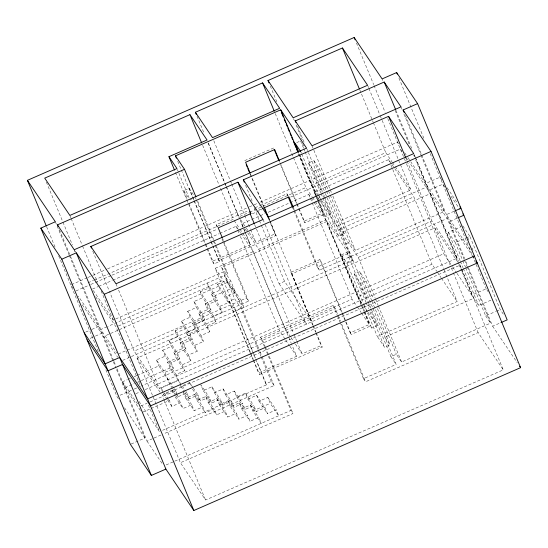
<?xml version="1.0" encoding="UTF-8"?>
<svg xmlns="http://www.w3.org/2000/svg" width="548" height="548" viewBox="0 0 548 548"><rect width="100%" height="100%" fill="white"/><g stroke="black" fill="none" stroke-linecap="round" stroke-linejoin="round"><path stroke-width="0.41" stroke-dasharray="2.74 2.06" d="M273.623 147.994L244.572 160.694L245.271 161.728M186.957 198.54L183.69 190.663L189.135 188.286L193.629 194.937M296.68 142.61L299.797 141.247M189.985 199.986L191.54 199.308M320.799 192.896L308.401 162.968L313.846 160.585L319.443 168.873L349.782 242.113L355.371 250.402L444.318 211.514L421.186 155.653M308.401 162.968L313.997 171.25L319.443 168.873M87.201 277.781L70.74 284.974L72.637 287.782M87.981 277.439L91.9 275.726M92.681 275.384L106.785 269.219M107.572 268.876L248.621 207.213M249.402 206.87L253.32 205.158M254.108 204.815L257.238 203.445M260.375 202.075L397.505 142.124L399.396 144.932M217.09 227.139L216.111 224.776L248.785 210.487M255.012 207.767L259.677 205.726M260.458 205.384L286.905 193.821L288.166 195.684M88.057 282.768L93.523 280.384M94.304 280.042L233.29 219.282L219.275 185.45M226.351 187.005L238.736 216.898L248.888 212.46M249.669 212.117L305.9 187.532L312.086 196.698M298.311 153.687L311.346 185.156L385.778 152.618L391.943 161.763M258.663 210.192L261.773 208.836M75.98 290.926L90.084 284.761M90.872 284.419L111.244 275.507M112.025 275.165L217.029 229.263M252.292 213.843L261.697 209.733M290.687 197.061L400.396 149.097L402.287 151.906M92.509 289.063L97.976 286.673M98.756 286.33L112.032 280.528M112.813 280.186L219.001 233.763M219.782 233.427L236.174 226.256L240.456 232.599M290.673 336.972L284.967 328.512L241.62 223.879L259.588 216.022M260.369 215.679L265.054 213.631M268.178 212.268L289.262 203.048M290.043 202.705L308.791 194.513L310.695 197.328M315.538 195.28L314.237 192.129L388.662 159.591L391.512 163.811M207.069 248.73L212.281 261.321L250.409 244.655L245.196 232.064M249.196 232.407L255.854 242.271L274.911 233.941L275.959 235.496L218.782 260.492L212.912 246.333M298.742 208.644L303.962 221.241L323.019 212.912L298.907 154.694M303.962 221.241L305.01 222.796L324.067 214.46L325.464 216.535L330.91 214.152L322.108 192.889M212.281 261.321L214.035 263.91L219.481 261.526L212.953 245.778M250.046 352.48L215.172 268.294L253.299 251.628L291.098 342.89M247.806 233.037L258.745 249.251L325.909 219.885L361.105 304.852M257.923 349.138L240.962 308.182L234.674 298.859L221.666 267.472L326.957 221.44L352.816 259.759L122.793 360.317M85.7 332.081L91.05 329.745M91.811 329.41L98.695 326.403L78.323 296.208M93.283 290.509L113.217 320.053L225.769 270.849L227.865 273.959L107.846 326.423M318.662 194.889L331.054 224.817L410.932 189.903L381.6 119.094M107.066 326.766L100.791 329.512L116.628 352.987M444.318 211.514L427.55 186.656L338.602 225.543L344.192 233.832L338.746 236.209L331.054 224.817M90.119 338.39L94.701 336.39M95.468 336.054L101.586 333.376L82.159 304.592M118.45 326.005L223.207 280.206L252.868 351.802M320.409 201.274L339.39 229.413L413.822 196.876L443.476 268.472M200.232 291.803L208.946 287.995L217.33 300.42L208.617 304.229L200.232 291.803L202.685 297.735L211.069 310.161L202.356 313.97L193.971 301.544L202.685 297.735M217.659 284.186L226.372 280.377L234.756 292.803L226.043 296.612L217.659 284.186L220.111 290.118L228.502 302.544L219.782 306.353L211.398 293.927L220.111 290.118M258.779 348.59L230.756 280.932L103.682 336.486L117.656 357.2M464.156 259.403L447.209 218.488L430.44 193.636L341.486 232.523L358.262 257.375L375.202 298.29M208.946 287.995L206.925 283.111L215.309 295.536L232.736 287.919L234.756 292.803M187.717 311.285L196.431 307.469L204.815 319.902L196.102 323.71L187.717 311.285L190.17 317.21L198.554 329.643L189.841 333.451L181.457 321.018L190.17 317.21M205.144 303.661L213.857 299.852L222.241 312.285L213.528 316.093L205.144 303.661L207.596 309.593L215.981 322.019L207.267 325.827L198.883 313.401L207.596 309.593M324.759 197.239L344.336 244.497L349.782 242.113M312.661 325.074L290.803 272.308L319.854 259.608L320.902 261.163L342.103 312.353M250.429 352.433L229.228 301.242L234.674 298.859M290.803 272.308L291.851 273.863L320.902 261.163M341.356 254.902L346.802 252.518L352.391 260.807L346.946 263.184L341.356 254.902L364.523 310.819M118.341 354.022L246.449 298.016L248.545 301.126L134.178 351.124L109.415 291.331M254.656 224.666L279.124 283.734L284.57 281.35L311.826 321.745L270.109 221.043M294.084 211.151L317.244 267.068L349.925 252.786L344.336 244.497M175.202 330.759L183.916 326.951L192.3 339.376L183.587 343.185L175.202 330.759L177.655 336.691L186.039 349.117L177.326 352.926L168.942 340.5L177.655 336.691M192.629 323.142L201.342 319.333L209.726 331.759L201.013 335.568L192.629 323.142L195.081 329.067L203.466 341.5L194.752 345.309L186.368 332.883L195.081 329.067M317.244 267.068L319.347 270.178L431.893 220.967L457.053 258.252L159.338 388.409L134.178 351.124M454.059 211.281L446.415 214.624L470.581 250.429M229.228 301.242L235.517 310.558L240.962 308.182M358.262 257.375L447.209 218.488M461.567 269.164L503.283 369.866L205.569 500.023L180.408 462.738L137.069 358.097L434.783 227.947L458.991 263.821M456.95 218.255L449.305 221.598L472.047 255.3M162.688 350.241L171.401 346.425L179.785 358.858L171.072 362.666L162.688 350.241L165.14 356.166L173.524 368.592L164.811 372.407L156.427 359.974L165.14 356.166M180.114 342.616L188.827 338.808L197.212 351.234L188.498 355.049L180.114 342.616L182.566 348.549L190.951 360.974L182.237 364.783L173.853 352.357L182.566 348.549M460.08 260.629L448.333 232.277L461.327 226.591M366.03 302.414L354.289 274.062L359.735 271.678L366.023 281.001L373.195 298.331M140.404 410.493L125.033 387.71L122.574 381.778L127.211 379.75M127.985 379.415L130.301 378.401M134.164 376.709L136.479 375.702M137.253 375.359L158.886 365.906L173.791 387.998M167.599 362.098L176.312 358.289L184.697 370.715L175.983 374.524L167.599 362.098L170.051 368.023L181.696 385.285M354.289 274.062L360.577 283.385L366.023 281.001M448.333 232.277L455.32 242.634L469.841 236.284L500.187 309.531L504.379 315.744M125.033 387.71L134.349 383.634M137.452 382.278L140.555 380.922M141.336 380.579L170.051 368.023M120.108 395.218L133.431 389.395M134.212 389.053L137.349 387.683M140.48 386.313L443.736 253.738L452.264 266.376M264.437 346.631L260.526 337.178L333.136 305.435L335.239 308.545L340.459 321.142M135.856 393.697L139.754 391.991M145.22 389.607L279.521 330.896L285.227 339.349M284.967 328.512L352.131 299.146L356.885 306.195M317.819 200.787L357.577 296.769L432.009 264.232L436.756 271.267M260.526 337.178L262.622 340.287L335.239 308.545M162.852 392.519L161.009 388.073L178.436 380.456M175.442 395.026L172.182 390.19L163.468 393.998L167.195 399.526M179.97 384.162L180.895 386.381L189.608 382.573L192.869 387.409M140.891 405.958L147.07 403.26M150.159 401.903L175.655 390.758L177.189 394.464M142.569 412.226L150.234 408.877M151.001 408.541L169.394 400.499L171.853 406.431L180.566 402.622L183.025 408.548L191.738 404.739L194.191 410.671L202.904 406.863L205.363 412.788L214.076 408.979L216.529 414.911L225.242 411.103L227.701 417.028L236.414 413.219L238.873 419.151L247.586 415.343L250.039 421.268L258.752 417.46L261.211 423.392L252.827 410.959L250.368 405.034L241.654 408.842L239.202 402.91L230.482 406.719L228.03 400.794L219.316 404.602L216.857 398.67L208.144 402.479L205.692 396.553L196.979 400.362L194.519 394.43L185.806 398.238L183.347 392.313L191.738 404.739M172.983 389.094L178.107 396.69L186.827 392.882L189.279 398.814L197.992 394.998L200.452 400.93L209.165 397.122L211.617 403.054L220.33 399.239L222.789 405.171L231.503 401.362L233.962 407.294L242.675 403.479L245.127 409.411L253.84 405.602L256.3 411.534L265.013 407.719L267.465 413.651L276.178 409.842L278.637 415.774L270.253 403.342L267.794 397.416L259.081 401.225L256.628 395.293L247.915 399.102L245.456 393.176L236.743 396.985L234.284 391.053L225.571 394.861L223.118 388.936L214.405 392.745L211.946 386.813L203.233 390.621L200.78 384.696L209.165 397.122M253.299 360.344L258.519 372.935L296.639 356.269L291.426 343.678M295.427 344.021L302.085 353.885L321.149 345.555L322.197 347.103L259.567 374.49L258.519 372.935M342.034 313.168L350.193 332.855L369.249 324.519L364.036 311.935M350.193 332.855L351.241 334.41L370.297 326.074L371.695 328.149L377.147 325.765L370.29 309.23M255.738 359.392L265.855 383.805L271.301 381.429L274.096 385.566L163.496 433.92M131.164 444.031L144.925 438.016L116.245 368.783M162.571 430.296L266.554 384.84L256.779 361.242M363.913 304.14L377.291 336.431L457.162 301.51L443.805 269.253M456.998 273.397L471.684 295.166L486.206 288.817L488.535 292.269M117.039 368.742L147.022 441.126L153.296 438.379M154.084 438.037L162.708 434.263M490.905 300.174L478.671 305.524L473.78 298.27L384.833 337.157L390.073 344.925L384.628 347.309L377.291 336.431M252.827 410.959L270.253 403.342M360.577 283.385L390.916 356.625L396.362 354.248L401.602 362.016L490.556 323.128L467.417 267.266M465.759 267.835L485.658 315.874L495.598 311.531M496.365 311.196L500.187 309.531M166.147 464.951L173.99 461.519M174.771 461.176L290.865 410.425L292.961 413.535L180.408 462.738M340.315 322.758L363.482 378.682L396.156 364.393L324.587 191.718M363.482 378.682L365.578 381.785L478.123 332.581L503.283 369.866M468.533 268.013L492.652 326.231L501.057 322.56M441.88 180.025L439.976 177.203L425.454 183.553L410.767 161.783M447.127 187.793L457.607 203.329M444.771 187.005L442.866 184.176L428.344 190.526L409.397 162.441M450.963 196.184L460.019 209.596M462.855 225.927L469.841 236.284M404.609 152.659L407.452 156.872M407.924 157.571L410.294 161.085M406.075 157.523L408.918 161.742M472.52 256.005L474.89 259.512M392.423 162.461L394.793 165.982M395.266 166.688L410.932 189.903M391.984 164.516L394.361 168.031M394.834 168.736L413.822 196.876M452.737 267.075L456.525 272.699M485.658 315.874L490.556 323.128M492.652 326.231L517.285 362.749M437.229 271.966L441.024 277.596M441.503 278.295L457.162 301.51M302.434 143.672L304.298 146.432M311.346 185.156L318.504 195.766M318.984 196.472L321.368 200.006M321.847 200.712L330.91 214.152M314.237 192.129L317.087 196.348M317.559 197.054L319.929 200.575M312.559 197.403L314.936 200.924M315.415 201.63L323.019 212.912M311.168 198.034L313.545 201.561M314.025 202.267L325.909 219.885M357.577 296.769L363.303 305.257M363.783 305.962L367.598 311.62M368.078 312.326L377.147 325.765M357.365 306.901L361.166 312.538M361.646 313.244L369.249 324.519M390.916 356.625L396.156 364.393M238.736 216.898L240.161 219.015M240.634 219.721L245.867 227.475M246.34 228.174L248.717 231.701M241.62 223.879L244.477 228.105M244.949 228.811L247.326 232.331M279.124 283.734L306.38 324.121L264.663 223.42M234.236 220.693L239.469 228.441M239.942 229.146L242.326 232.674M242.798 233.38L250.409 244.655M240.935 233.304L253.299 251.628M216.111 224.776L217.789 227.256M291.146 337.678L294.954 343.315M285.7 340.055L289.508 345.692M289.981 346.398L296.639 356.269M183.69 190.663L188.635 197.986M218.782 260.492L219.481 261.526M221.666 267.472L230.756 280.932M215.172 268.294L223.207 280.206M265.855 383.805L266.554 384.84M267.794 397.416L276.178 409.842M256.628 395.293L265.013 407.719M259.081 401.225L267.465 413.651M245.456 393.176L253.84 405.602M247.915 399.102L256.3 411.534M250.368 405.034L258.752 417.46M234.284 391.053L242.675 403.479M236.743 396.985L245.127 409.411M239.202 402.91L247.586 415.343M241.654 408.842L250.039 421.268M223.118 388.936L231.503 401.362M225.571 394.861L233.962 407.294M228.03 400.794L236.414 413.219M230.482 406.719L238.873 419.151M211.946 386.813L220.33 399.239M214.405 392.745L222.789 405.171M216.857 398.67L225.242 411.103M219.316 404.602L227.701 417.028M203.233 390.621L211.617 403.054M205.692 396.553L214.076 408.979M208.144 402.479L216.529 414.911M193.334 388.094L197.992 394.998M192.533 389.196L200.452 400.93M194.519 394.43L202.904 406.863M196.979 400.362L205.363 412.788M182.162 385.977L185.423 390.813M185.895 391.498L186.827 392.882M180.895 386.381L184.621 391.909M185.087 392.594L189.279 398.814M185.806 398.238L194.191 410.671M174.257 388.69L175.655 390.758M172.517 388.409L169.722 384.264L164.811 372.407M175.908 395.718L180.566 402.622M175.1 396.814L183.025 408.548M161.009 388.073L163.804 392.217M164.27 392.902L167.996 398.43M168.462 399.122L169.394 400.499M167.661 400.218L171.853 406.431M95.695 296.783L116.108 327.033L140.548 386.039M137.069 358.097L161.276 393.978M139.034 401.417L159.447 431.666L147.713 403.342M122.574 381.778L137.486 403.869M118.395 398.697L116.971 396.588L105.243 368.27M124.554 407.822L144.925 438.016M147.022 441.126L162.393 463.909M467.752 237.736L468.732 240.099M471.992 247.977L472.972 250.34M398.917 78.069L424.337 139.439M430.201 153.598L486.206 288.817M405.356 115.491L421.323 154.043M421.652 154.831L464.622 258.574M465.93 261.718L468.211 267.225M400.978 106.874L401.958 109.237M403.91 113.957L420.857 154.872M464.485 260.19L467.088 266.479M455.32 242.634L462.498 259.958M462.827 260.745L465.437 267.047M460.402 261.417L463.012 267.719M463.341 268.506L478.671 305.524M395.937 110.347L411.911 148.892M414.514 155.187L415.165 156.762M415.494 157.55L427.55 186.656M430.44 193.636L458.464 261.293M459.772 264.437L461.395 268.376M461.724 269.164L473.78 298.27M413.706 153.618L415.014 156.762M415.336 157.55L457.053 258.252M461.245 268.376L459.943 265.232L162.222 395.382L163.53 398.533M382.114 78.912L382.764 80.488M395.149 110.381L409.815 145.789M413.719 155.228L414.377 156.803M415.679 159.948L458.649 263.691M458.977 264.479L461.58 270.774M461.909 271.561L471.684 295.166M405.821 158.03L406.801 160.393M407.13 161.181L431.893 220.967M434.783 227.947L450.1 264.924M451.401 268.068L453.032 272.007M453.36 272.788L478.123 332.581M356.44 42.997L373.715 84.693M374.037 85.481L385.121 112.23M387.724 118.519L403.979 157.756M404.301 158.543L406.26 163.263M406.582 164.051L443.736 253.738M367.592 85.262L368.564 87.625M368.893 88.413L379.976 115.162M380.298 115.943L381.278 118.306M359.707 89.673L373.065 121.93M373.394 122.718L385.778 152.618M388.662 159.591L389.642 161.955M390.943 165.099L432.009 264.232M312.024 145.768L329.951 189.033M330.28 189.82L331.581 192.971M332.883 196.116L355.371 250.402M375.531 299.078L378.141 305.366M378.463 306.154L401.602 362.016M374.503 301.475L376.134 305.414M377.442 308.565L396.362 354.248M313.846 160.585L326.245 190.512M326.574 191.3L328.204 195.239M328.533 196.026L344.192 233.832M359.735 271.678L371.476 300.03M371.804 300.818L390.073 344.925M297.537 126.417L304.058 142.151M306.579 148.145L324.505 191.416M293.488 118.587L294.461 120.944M296.084 124.862L302.263 139.774M339.39 229.413L352.391 260.807M313.997 171.25L322.477 191.732M323.779 194.876L324.437 196.451M300.571 140.905L303.51 147.994M303.839 148.782L304.811 151.145M305.14 151.933L321.779 192.101M346.802 252.518L367.03 301.352M368.338 304.503L369.969 308.442M321.128 193.684L338.746 236.209M366.359 303.202L368.64 308.716M369.948 311.867L384.628 347.309M300.715 151.577L301.373 153.145M301.695 153.933L318.333 194.102M346.946 263.184L363.584 303.352M299.694 154.317L316.333 194.478M317.635 197.629L318.292 199.205M318.614 199.993L325.464 216.535M364.845 311.606L371.695 328.149M299.304 154.673L324.067 214.46M326.957 221.44L361.173 304.044M362.481 307.195L364.112 311.127M364.434 311.915L370.297 326.074M361.433 305.64L363.714 311.148M270.287 86.022L276.802 101.757M315.867 196.061L317.498 199.999M275.267 113.58L293.194 156.851M293.516 157.639L305.9 187.532M308.791 194.513L310.093 197.657M310.421 198.445L352.131 299.146M280.213 162.941L296.852 203.109M297.18 203.89L298.811 207.829M299.133 208.617L305.01 222.796M342.432 313.141L351.241 334.41M278.843 160.598L279.494 162.174M280.795 165.325L296.454 203.13M296.783 203.918L298.413 207.856M319.854 259.608L341.712 312.381M293.249 207.165L294.221 209.528M294.55 210.316L319.347 270.178M341.76 324.293L365.578 381.785M286.905 193.821L287.885 196.184M292.454 207.213L293.755 210.364M333.136 305.435L337.054 314.888M337.383 315.675L339.993 321.971M268.479 217.104L269.787 220.255M250.518 174.059L263.889 206.356M268.787 218.166L269.767 220.529M270.089 221.317L275.959 235.496M291.851 273.863L313.059 325.053M313.388 325.841L315.997 332.143M316.319 332.931L322.197 347.103M250.121 174.086L263.499 206.377M268.39 218.186L269.369 220.549M270.671 223.7L274.911 233.941M312.99 325.861L315.6 332.163M315.929 332.951L321.149 345.555M263.033 219.488L264.341 222.632M245.6 185.313L252.101 201.013M254.231 208.11L259.129 219.919M259.451 220.707L261.081 224.646M261.41 225.434L284.57 281.35M213.816 140.781L230.105 180.121M230.434 180.909L231.414 183.265M231.736 184.053L244.449 214.741M244.771 215.522L250.313 228.9M250.642 229.687L255.854 242.271M258.745 249.251L293.612 333.431M293.94 334.218L296.543 340.514M296.872 341.301L302.085 353.885M208.37 143.165L224.659 182.505M224.988 183.285L225.968 185.649M226.29 186.436L239.003 217.118M240.305 220.262L244.867 231.277M197.02 116.197L203.863 132.719M208.103 142.946L226.023 186.217M202.657 145.33L218.947 184.662M236.174 226.256L237.483 229.406M237.805 230.187L239.106 233.338M240.414 236.483L279.521 330.896M222.447 238.12L223.426 240.483M223.755 241.271L248.545 301.126M221.981 238.949L246.449 298.016M262.622 340.287L265.232 346.589M265.561 347.377L292.961 413.535M264.766 347.418L290.865 410.425M197.883 201.575L227.865 273.959M260.081 351.741L261.711 355.673M262.04 356.46L274.096 385.566M195.431 197.602L196.081 199.177M196.403 199.965L213.042 240.134M213.371 240.921L225.769 270.849M258.252 349.925L260.862 356.221M261.184 357.008L271.301 381.429M189.135 188.286L194.033 200.095M194.355 200.883L210.994 241.052M211.323 241.839L212.624 244.99M177.716 161.365L180.977 169.229M181.306 170.017L193.684 199.91M194.013 200.698L210.631 240.825M210.959 241.613L212.59 245.545M177.305 169.38L178.607 172.517M178.929 173.305L189.005 197.629M253.19 352.59L255.471 358.091M235.517 310.558L255.416 358.604M188.909 203.267L205.548 243.435M205.877 244.223L214.035 263.91M250.758 353.22L253.368 359.522M253.69 360.31L259.567 374.49M175.463 172.421L186.539 199.171M186.868 199.952L206.747 247.943M250.368 353.261L252.977 359.557M226.043 296.612L228.502 302.544M215.309 295.536L217.33 300.42M219.782 306.353L222.241 312.285M211.398 293.927L213.857 299.852M208.617 304.229L211.069 310.161M213.528 316.093L215.981 322.019M202.356 313.97L204.815 319.902M207.267 325.827L209.726 331.759M193.971 301.544L196.431 307.469M198.883 313.401L201.342 319.333M196.102 323.71L198.554 329.643M201.013 335.568L203.466 341.5M189.841 333.451L192.3 339.376M194.752 345.309L197.212 351.234M181.457 321.018L183.916 326.951M186.368 332.883L188.827 338.808M183.587 343.185L186.039 349.117M188.498 355.049L190.951 360.974M177.326 352.926L179.785 358.858M182.237 364.783L184.697 370.715M189.608 382.573L191.142 386.278M168.942 340.5L171.401 346.425M173.853 352.357L176.312 358.289M171.072 362.666L173.524 368.592M175.983 374.524L179.669 383.415M177.497 395.211L178.107 396.69M172.182 390.19L174.024 394.642M156.427 359.974L158.886 365.906M115.991 283.768L117.299 286.919M118.601 290.063L159.338 388.409M163.852 399.321L205.569 500.023M92.79 251.21L109.086 290.543M69.877 215.419L70.85 217.775M71.178 218.563L82.255 245.312M82.584 246.1L97.571 282.289M101.161 290.947L113.217 320.053M46.347 182.066L62.643 221.406M62.965 222.193L72.418 245.004M74.699 250.511L75.35 252.087M74.22 249.73L75.192 252.087M59.403 229.591L113.779 360.872M114.107 361.659L115.738 365.598M55.348 221.769L69.041 254.806M69.363 255.594L112.991 360.913M113.313 361.701L115.923 367.996M46.628 226.756L55.101 247.21M58.684 255.868L98.4 351.748M241.12 300.352L224.351 275.493L227.235 282.467L244.011 307.325L241.12 300.352"/><path stroke-width="0.82" d="M46.299 225.968L27.4 180.34L354.159 37.49L382.114 78.912L396.636 72.562L417.597 103.634L507.174 319.888L501.057 322.56M189.944 114.642L44.717 178.134L69.877 215.419L176.977 168.592L168.942 156.68L207.062 140.014L189.944 114.642L201.678 142.966M195.389 112.265L262.561 82.899L279.679 108.271L212.514 137.637L195.389 112.265L196.369 114.621M268.006 80.515L342.432 47.977L367.592 85.262L293.159 117.799L268.006 80.515L268.979 82.878M176.415 158.214L175.435 155.858L280.727 109.826L306.579 148.145L74.22 249.73L57.444 224.872L184.518 169.318L195.924 196.855M417.597 103.634L403.075 109.984L431.029 151.412L520.6 367.66L193.841 510.51L165.886 469.088L151.364 475.438L130.403 444.366L40.826 228.112L55.348 221.769L27.4 180.34M295.256 120.909L384.21 82.022L400.978 106.874L312.024 145.768L295.256 120.909L295.906 122.485M40.826 228.112L61.794 259.183L76.316 252.834L104.264 294.262L193.841 510.51M90.838 246.49L237.88 182.203L263.033 219.488L115.991 283.768L90.838 246.49L91.489 248.059M243.326 179.826L388.553 116.334L413.706 153.618L268.479 217.104L243.326 179.826L244.298 182.176M237.88 182.203L250.881 213.597L218.207 227.879L222.118 237.332M262.554 208.493L289.002 196.931L293.249 207.165M104.264 294.262L431.029 151.412M454.826 210.946L460.943 208.274L459.984 206.863M457.717 217.919L463.827 215.248L462.875 213.836M474.369 256.046L147.604 398.903L119.656 357.474L105.134 363.824L84.173 332.752M475.835 260.916L477.26 263.026L150.495 405.876L122.547 364.447L108.025 370.797L87.057 339.726M519.655 366.256L520.6 367.66M300.715 151.577L295.125 143.288L298.715 151.954M249.628 211.734L250.881 213.597M175.435 155.858L184.518 169.318M396.636 72.562L397.286 74.138M403.075 109.984L404.054 112.347M384.21 82.022L395.615 109.559M388.553 116.334L405.499 157.242M354.159 37.49L355.138 39.846M342.432 47.977L359.378 88.892M280.727 109.826L298.324 152.31M281.309 112.203L283.261 116.93M284.241 119.286L285.542 122.437M286.193 124.006L287.173 126.369M287.823 127.944L289.454 131.876M290.104 133.445L291.084 135.808M291.735 137.384L292.714 139.74M293.365 141.316L295.975 147.611M296.626 149.186L297.605 151.543M262.561 82.899L274.288 111.223M279.233 160.578L274.671 149.549L245.62 162.249L250.189 173.271M274.274 149.57L278.843 160.598M288.214 196.972L292.454 207.213M264.218 207.137L268.458 217.378M246.203 164.633L247.182 166.996M247.84 168.572L249.47 172.51M264.8 209.528L265.78 211.891M267.082 215.035L268.061 217.398M250.094 213.638L254.334 223.879M168.942 156.68L174.483 170.058M76.316 252.834L165.886 469.088M57.444 224.872L58.102 226.447M61.794 259.183L151.364 475.438"/></g></svg>
